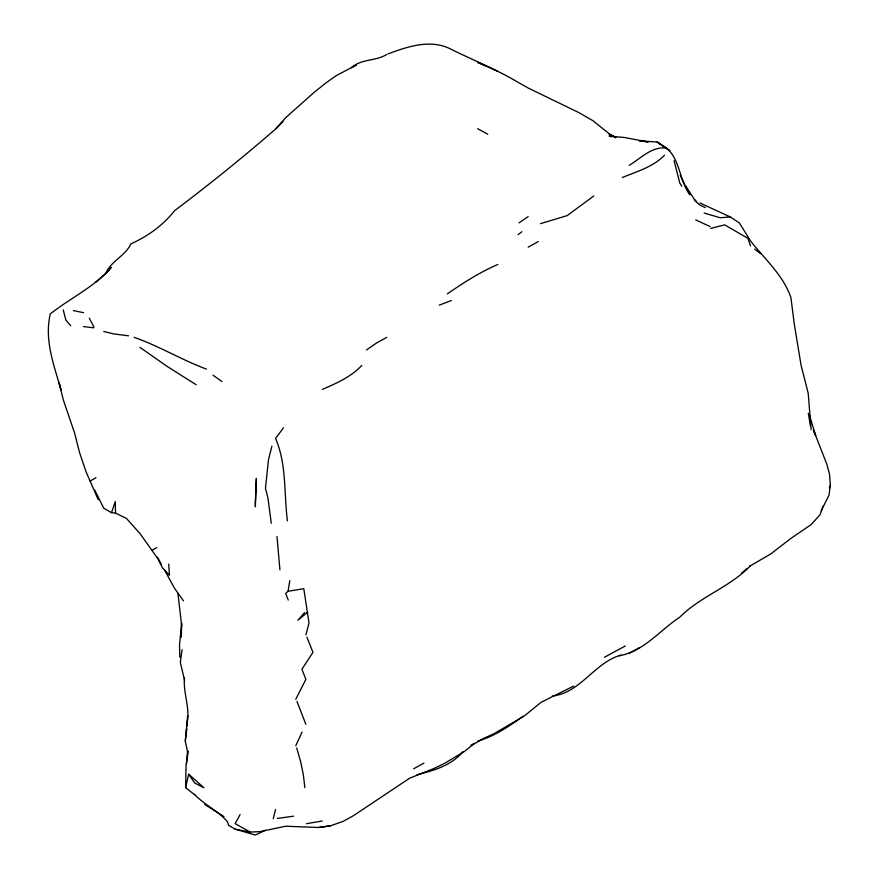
<?xml version="1.0" encoding="UTF-8"?>
<svg xmlns="http://www.w3.org/2000/svg" width="879" height="879" viewBox="0 0 879 879"><rect width="100%" height="100%" fill="white"/><g stroke="black" fill="none" stroke-linecap="round" stroke-linejoin="round"><path stroke-width="1.32" d="M181.36 637.176L181.612 623.156L179.514 645.285L179.81 657.129M184.458 677.962C183.217 692.191 189.227 705.606 187.677 720.011M186.414 763.873L187.502 751.578L185.293 741.184L187.677 715.627M194.72 794.803L185.612 787.672L186.051 765.741L188.315 751.106M187.062 726.098L187.458 719.879M186.502 730.998L186.678 728.713L185.293 741.184M182.041 649.713L180.316 662.381L184.612 680.456M813.35 429.732L826.82 464.156L829.512 474.264L830.325 485.461L828.996 495.174L821.25 510.743M288.246 600.06L285.664 593.468L288.048 591.259L289.839 580.623M185.612 787.672L188.666 774.234L203.961 787.76L194.72 783.057L188.666 774.234M271.886 446.147L268.48 459.783L265.458 488.317L267.941 497.964L271.281 523.236M273.248 818.756L275.556 809.559M305.881 634.869L309.012 623.079L303.793 588.677L288.048 591.259M822.975 506.282L820.074 514.72L811.152 524.587L790.935 538.387L770.729 553.957L749.809 566.142L750.512 565.658C729.933 587.238 700.717 596.138 679.775 617.19C659.624 630.342 643.977 651.449 619.146 655.789M94.712 490.097L103.7 508.161L111.512 512.677L115.27 501.568L115.523 513.083L126.455 518.434L140.211 533.839L157.824 558.67L162.406 567.702L169.46 575.295L168.691 564.065M829.293 487.856L830.325 485.461M295.773 745.722L302.068 732.108M295.773 699.234L305.881 679.368L301.904 669.271L312.957 652.317L306.936 637.165M240.11 814.558L235.143 823.634L250.207 832.061L259.788 831.655L285.664 826.227L318.758 827.491L330.482 825.799L343.063 821.393L353.424 815.701L409.68 778.168L433.611 768.653L444.631 763.346L464.431 751.435L472.957 744.689L482.868 738.745L494.163 733.602L524.302 715.989L541.046 702.321L573.602 686.114M108.864 270.271L105.436 273.863C110.809 261.052 125.148 256.13 130.96 243.846C148.046 236.11 162.736 225.529 174.503 210.795M283.543 427.743L275.556 438.434C286.73 464.09 283.917 493.46 287.411 520.873M304.639 612.509L297.882 620.266L307.672 612.18M175.13 210.29C209.587 184.227 243.033 157.341 275.61 128.993L285.664 117.687L313.759 92.68L326.087 82.791L336.196 75.66L356.402 65.024L351.391 67.738C361.401 58.541 375.696 61.409 386.716 54.454M105.436 273.863L111.215 267.458C94.251 287.191 70.199 298.091 50.268 313.957C44.104 340.371 54.102 365.257 61.08 390.199L58.992 382.365L63.343 400.033L74.594 433.017L79.451 452.224L86.043 471.759L98.239 499.722M275.786 128.839L282.95 121.566M462.969 751.677C451.29 765.565 433.962 770.542 417.031 774.718M664.535 155.176C653.262 166.911 637.011 171.46 622.365 177.503M361.818 365.466C350.996 376.893 336.591 383.277 322.395 389.386M95.998 282.005L104.107 275.028M741.59 573.064L747.304 568.405M523.148 716.187C509.15 726.241 494.405 736.404 477.671 741.162M447.356 293.883C463.321 282.818 480.044 272.094 497.877 264.458M518.094 234.605L521.961 231.748M593.764 195.995L567.131 215.63L540.574 223.629M366.51 349.963L376.619 342.942L386.716 337.36M629.254 165.307C640.846 158.374 652.02 145.903 666.711 148.177C680.258 159.78 679.291 180.689 689.883 194.775L685.268 185.623M519.039 222.859L528.191 216.608M470.935 745.348L474.297 743.26M90.065 481.11L95.998 477.682M152.199 550.254L156.792 547.606M604.433 657.239L625.354 645.977M528.191 247.153L538.3 241.549M413.646 768.784L423.964 763.082M629.254 653.251L639.352 647.702M265.458 830.259L255.349 835.05L235.143 829.15L228.518 825.271L227.507 821.832C218.234 810.647 204.236 805.01 194.457 794.242M620.959 655.108C594.27 662.678 580.634 692.971 552.199 696.058M439.247 305.156L451.388 300.497M388.046 53.894C408.493 46.257 431.919 38.357 452.63 50.07C474.561 60.695 497.272 69.935 518.258 82.395L528.29 88.076L578.723 112.534L592.995 120.731L609.883 134.322L615.542 137.531M235.143 829.15L250.207 832.061M710.617 228.452L724.615 224.87L747.875 238.297L750.512 245.933M306.595 823.667L322.197 821.008M318.758 827.491L330.482 825.799M277.314 818.437L293.619 816.184M111.512 512.677L115.523 513.083M83.56 326.548L93.657 327.834M128.51 335.789L113.874 333.932L103.766 331.504M73.451 310.617L83.56 312.671M704.156 213.059L720.198 217.75L730.306 216.948L739.36 222.925L750.512 240.912C764.785 259.228 783.112 274.929 790.935 297.629L794.176 323.373L801.044 365.126L808.197 393.221L811.152 429.688M611.564 136.86L609.037 136.036L624.551 137.52L648.197 141.98L639.352 140.827L657.173 142.024L669.666 150.628L657.173 142.024L666.711 148.177M134.08 337.327C159.022 345.974 181.678 359.929 206.422 369.103M699.992 203.005L730.306 216.948M485.768 65.947L477.671 62.354L497.151 71.045M695.75 219.871L710.089 226.573M705.277 207.598L699.992 205.082L695.707 201.456L685.433 185.601M615.772 137.531L609.037 133.927L615.663 137.629M477.671 128.708L487.779 134.234M223.914 816.569L204.818 804.494M196.248 384.793L167.285 366.51L139.882 347.326M212.949 375.157L222.013 381.585M754.654 249.098L760.621 253.712M694.388 199.511L696.19 201.17M70.716 325.757L65.848 320.055L63.244 309.891M164.395 569.713L174.503 588.238L183.535 600.928M681.763 186.161L679.775 183.063L674.094 160.692M157.44 557.176L161.22 563.944M89.317 318.176L93.987 327.153M680.203 175.404L684.697 184.469M296.97 701.431L305.881 724.351M813.646 430.732L815.657 435.588L809.647 415.723M296.706 747.952L300.706 761.928L303.398 775.157L304.848 787.661M808.328 413.229L810.427 426.106M181.766 626.529L177.987 593.71M279.918 569.867L277.006 536.542M255.36 502.37L255.349 506.798L256.36 478.44L255.36 502.359"/></g></svg>
